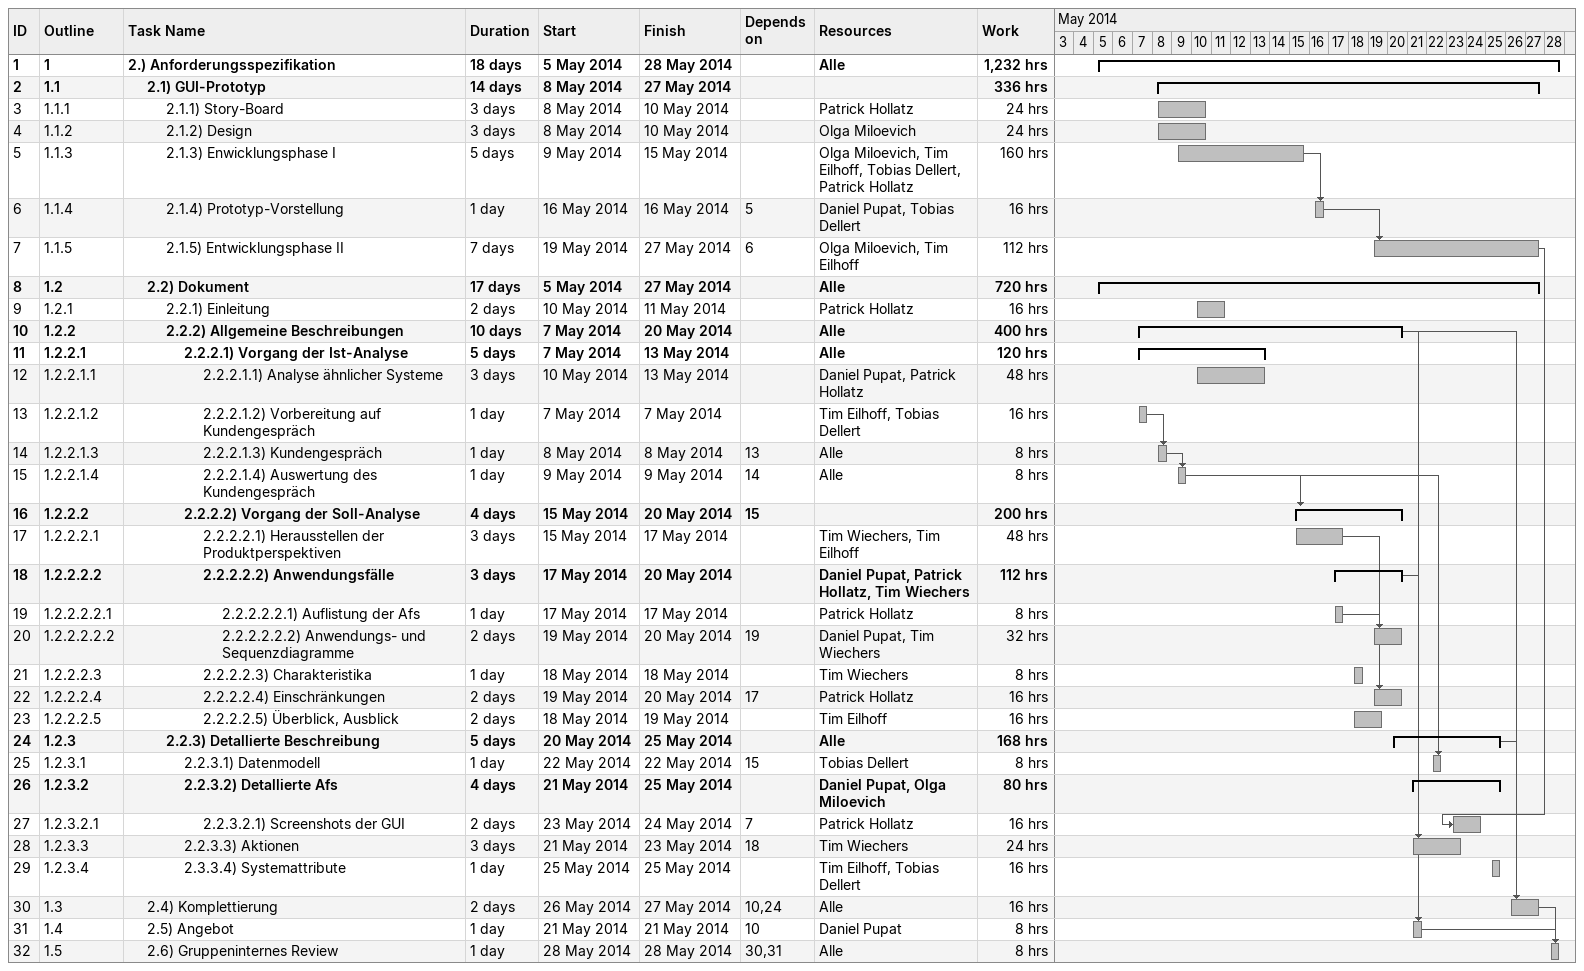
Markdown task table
| ID | WBS | Task | Duration | Start | Finish | Predecessors | Resources | Work (h) |
|---|---|---|---|---|---|---|---|---|
| 1 | 1 | **2.) Anforderungsspezifikation** | 18d | 2014-05-05 | 2014-05-28 |  | Alle | 1232 |
| 2 | 1.1 | **2.1) GUI-Prototyp** | 14d | 2014-05-08 | 2014-05-27 |  |  | 336 |
| 3 | 1.1.1 | 2.1.1) Story-Board | 3d | 2014-05-08 | 2014-05-10 |  | Patrick Hollatz | 24 |
| 4 | 1.1.2 | 2.1.2) Design | 3d | 2014-05-08 | 2014-05-10 |  | Olga Miloevich | 24 |
| 5 | 1.1.3 | 2.1.3) Enwicklungsphase I | 5d | 2014-05-09 | 2014-05-15 |  | Olga Miloevich, Tim Eilhoff, Tobias Dellert, Patrick Hollatz | 160 |
| 6 | 1.1.4 | 2.1.4) Prototyp-Vorstellung | 1d | 2014-05-16 | 2014-05-16 | 5 | Daniel Pupat, Tobias Dellert | 16 |
| 7 | 1.1.5 | 2.1.5) Entwicklungsphase II | 7d | 2014-05-19 | 2014-05-27 | 6 | Olga Miloevich, Tim Eilhoff | 112 |
| 8 | 1.2 | **2.2) Dokument** | 17d | 2014-05-05 | 2014-05-27 |  | Alle | 720 |
| 9 | 1.2.1 | 2.2.1) Einleitung | 2d | 2014-05-10 | 2014-05-11 |  | Patrick Hollatz | 16 |
| 10 | 1.2.2 | **2.2.2) Allgemeine Beschreibungen** | 10d | 2014-05-07 | 2014-05-20 |  | Alle | 400 |
| 11 | 1.2.2.1 | **2.2.2.1) Vorgang der Ist-Analyse** | 5d | 2014-05-07 | 2014-05-13 |  | Alle | 120 |
| 12 | 1.2.2.1.1 | 2.2.2.1.1) Analyse ähnlicher Systeme | 3d | 2014-05-10 | 2014-05-13 |  | Daniel Pupat, Patrick Hollatz | 48 |
| 13 | 1.2.2.1.2 | 2.2.2.1.2) Vorbereitung auf Kundengespräch | 1d | 2014-05-07 | 2014-05-07 |  | Tim Eilhoff, Tobias Dellert | 16 |
| 14 | 1.2.2.1.3 | 2.2.2.1.3) Kundengespräch | 1d | 2014-05-08 | 2014-05-08 | 13 | Alle | 8 |
| 15 | 1.2.2.1.4 | 2.2.2.1.4) Auswertung des Kundengespräch | 1d | 2014-05-09 | 2014-05-09 | 14 | Alle | 8 |
| 16 | 1.2.2.2 | **2.2.2.2) Vorgang der Soll-Analyse** | 4d | 2014-05-15 | 2014-05-20 | 15 |  | 200 |
| 17 | 1.2.2.2.1 | 2.2.2.2.1) Herausstellen der Produktperspektiven | 3d | 2014-05-15 | 2014-05-17 |  | Tim Wiechers, Tim Eilhoff | 48 |
| 18 | 1.2.2.2.2 | **2.2.2.2.2) Anwendungsfälle** | 3d | 2014-05-17 | 2014-05-20 |  | Daniel Pupat, Patrick Hollatz, Tim Wiechers | 112 |
| 19 | 1.2.2.2.2.1 | 2.2.2.2.2.1) Auflistung der Afs | 1d | 2014-05-17 | 2014-05-17 |  | Patrick Hollatz | 8 |
| 20 | 1.2.2.2.2.2 | 2.2.2.2.2.2) Anwendungs- und Sequenzdiagramme | 2d | 2014-05-19 | 2014-05-20 | 19 | Daniel Pupat, Tim Wiechers | 32 |
| 21 | 1.2.2.2.3 | 2.2.2.2.3) Charakteristika | 1d | 2014-05-18 | 2014-05-18 |  | Tim Wiechers | 8 |
| 22 | 1.2.2.2.4 | 2.2.2.2.4) Einschränkungen | 2d | 2014-05-19 | 2014-05-20 | 17 | Patrick Hollatz | 16 |
| 23 | 1.2.2.2.5 | 2.2.2.2.5) Überblick, Ausblick | 2d | 2014-05-18 | 2014-05-19 |  | Tim Eilhoff | 16 |
| 24 | 1.2.3 | **2.2.3) Detallierte Beschreibung** | 5d | 2014-05-20 | 2014-05-25 |  | Alle | 168 |
| 25 | 1.2.3.1 | 2.2.3.1) Datenmodell | 1d | 2014-05-22 | 2014-05-22 | 15 | Tobias Dellert | 8 |
| 26 | 1.2.3.2 | **2.2.3.2) Detallierte Afs** | 4d | 2014-05-21 | 2014-05-25 |  | Daniel Pupat, Olga Miloevich | 80 |
| 27 | 1.2.3.2.1 | 2.2.3.2.1) Screenshots der GUI | 2d | 2014-05-23 | 2014-05-24 | 7 | Patrick Hollatz | 16 |
| 28 | 1.2.3.3 | 2.2.3.3) Aktionen | 3d | 2014-05-21 | 2014-05-23 | 18 | Tim Wiechers | 24 |
| 29 | 1.2.3.4 | 2.3.3.4) Systemattribute | 1d | 2014-05-25 | 2014-05-25 |  | Tim Eilhoff, Tobias Dellert | 16 |
| 30 | 1.3 | 2.4) Komplettierung | 2d | 2014-05-26 | 2014-05-27 | 10, 24 | Alle | 16 |
| 31 | 1.4 | 2.5) Angebot | 1d | 2014-05-21 | 2014-05-21 | 10 | Daniel Pupat | 8 |
| 32 | 1.5 | 2.6) Gruppeninternes Review | 1d | 2014-05-28 | 2014-05-28 | 30, 31 | Alle | 8 |
